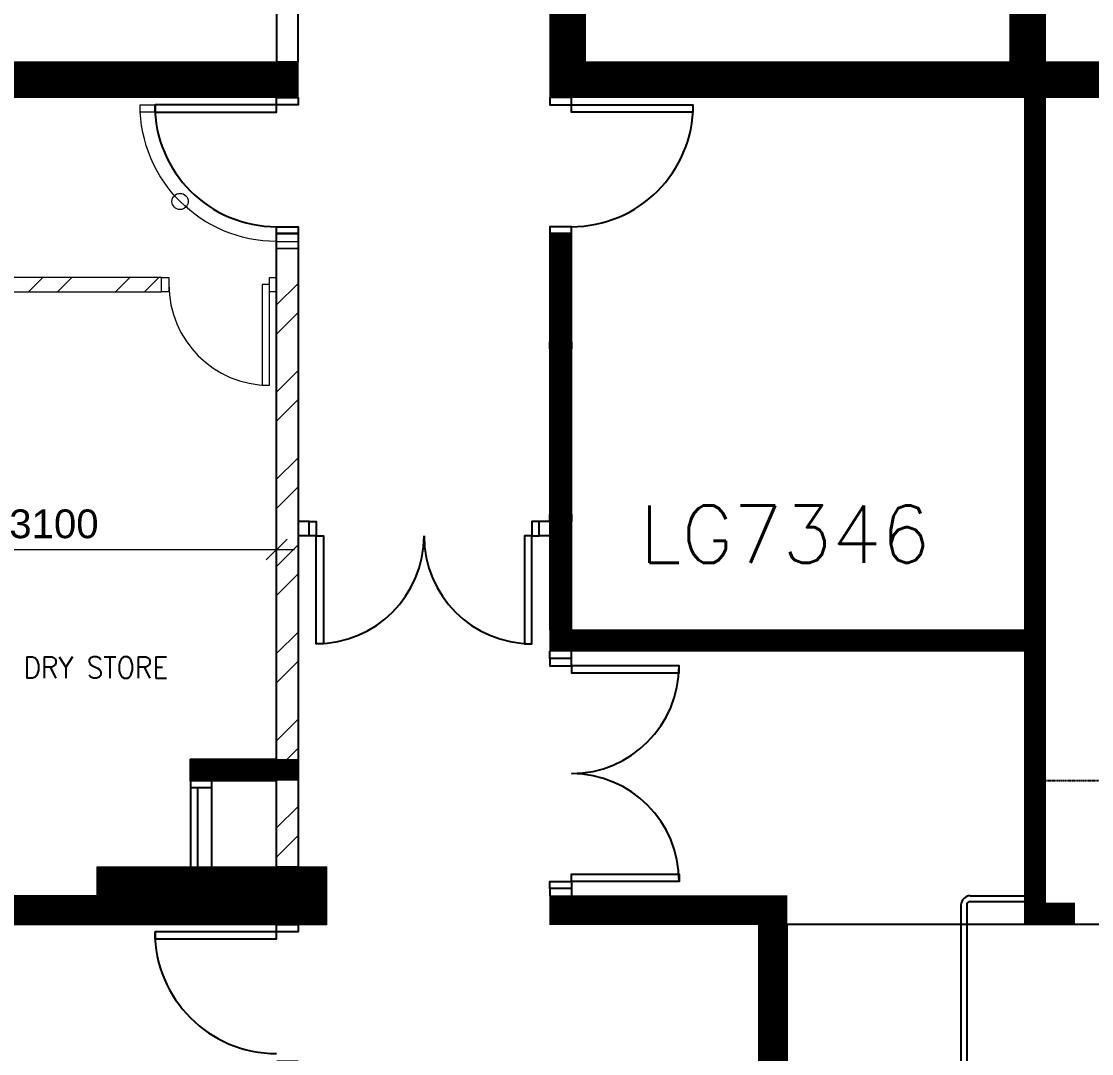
# Model space of a CAD drawing. Header units: millimetres. Extents: x -203861 to 22103, y -44552 to 100121.
# Drawn here: x -58325 to -50881, y 4953 to 12130 of the extents above; entities that cross this region are included whole.
import ezdxf

# ---------------------------------------------------------------- set-up
doc = ezdxf.new("R2010")
doc.units = ezdxf.units.MM
doc.linetypes.add('s2097a$0$LG7$0$HIDDEN', pattern=[0.375, 0.25, -0.125])
for name, color, linetype in [('s2097a$0$EQ', 3, 'Continuous'), ('s2097a$0$ITEM', 2, 'Continuous'), ('s2097a$0$LG7$0$11', 7, 'Continuous'), ('s2097a$0$LG7$0$20', 1, 'Continuous'), ('s2097a$0$LG7$0$22', 7, 'Continuous'), ('s2097a$0$LG7$0$23', 7, 'Continuous'), ('s2097a$0$LG7$0$25', 7, 'Continuous'), ('s2097a$0$LG7$0$30', 7, 'Continuous'), ('s2097a$0$LG7$0$42', 7, 'Continuous'), ('s2097a$0$LG7$0$49', 7, 'Continuous'), ('s2097a$0$LG7$0$6', 7, 'Continuous'), ('s2097a$0$LG7$0$63', 7, 'Continuous'), ('s2097a$0$ROOM-NO', 4, 'Continuous'), ('s2097a$0$solid', 8, 'Continuous')]:
    doc.layers.add(name, color=color, linetype=linetype)
doc.styles.add('s2097a$0$BH', font='arial.ttf')
doc.styles.add('s2097a$0$ROMANS', font='romans.shx', dxfattribs={"width": 0.8})
doc.styles.add('s2097a$0$STANDARD', font='SIMPLEX')

# ---------------------------------------------------------------- blocks, each defined once
blk = doc.blocks.new('s2097a$0$LG7$0$AP')
at = {"layer": 's2097a$0$LG7$0$30', "color": 8, "linetype": 'Continuous'}
blk.add_line((0.05, 0.05), (0.6, 0.05), dxfattribs=at)
for points in [[(0, 0), (0.65, 0), (0.65, 0.15), (0, 0.15)], [(0.05, 0), (0.6, 0), (0.6, 0.15), (0.05, 0.15)]]:
    blk.add_lwpolyline(points, close=True, dxfattribs=at)
blk = doc.blocks.new('s2097a$0$LG7$0$CHAT15')
at = {"layer": 's2097a$0$LG7$0$22', "color": 14, "linetype": 'Continuous'}
for points in [[(0, 0), (0.15, 0.15), (0.3, 0), (0.45, 0.15), (0.6, 0), (0.75, 0.15)], [(0, 0.15), (0.15, 0), (0.3, 0.15), (0.45, 0), (0.6, 0.15), (0.75, 0)]]:
    blk.add_lwpolyline(points, dxfattribs=at)
blk = doc.blocks.new('s2097a')
at = {"color": 8}
for p, q in [((-56324.9, 8652.4), (-56399.9, 8652.4)), ((-54649.9, 8652.4), (-54724.9, 8652.4)), ((-56324.9, 8552.4), (-56399.9, 8552.4)), ((-54649.9, 8552.4), (-54724.9, 8552.4)), ((-54649.9, 7700.1), (-54649.9, 7750.1)), ((-54499.9, 7700.1), (-54499.9, 7750.1)), ((-54649.9, 6100.1), (-54649.9, 6050.1)), ((-54499.9, 6100.1), (-54499.9, 6050.1))]:
    blk.add_line(p, q, dxfattribs=at)
at = {"color": 7, "lineweight": 0}
for p, q in [((-56324.9, 8652.4), (-56399.9, 8652.4)), ((-56324.9, 8552.4), (-56324.9, 8652.4)), ((-56324.9, 8652.4), (-56274.9, 8652.4)), ((-56274.9, 8652.4), (-56274.9, 8552.4)), ((-56324.9, 8552.4), (-56399.9, 8552.4)), ((-56274.9, 8552.4), (-56324.9, 8552.4)), ((-56274.9, 8552.4), (-56224.9, 8552.4)), ((-56274.9, 7802.4), (-56274.9, 8552.4)), ((-56224.9, 8552.4), (-56224.9, 7802.4)), ((-56224.9, 7802.4), (-56274.9, 7802.4))]:
    blk.add_line(p, q, dxfattribs=at)
at = {"color": 7, "linetype": 'ByBlock', "lineweight": 0}
blk.add_line((-56621.9, 8385.6), (-56477.9, 8529.6), dxfattribs=at)
at = {"color": 8}
for points in [[(-56274.9, 8552.4), (-56324.9, 8552.4), (-56324.9, 8652.4), (-56274.9, 8652.4)], [(-54774.9, 8552.4), (-54724.9, 8552.4), (-54724.9, 8652.4), (-54774.9, 8652.4)], [(-56274.9, 8552.4), (-56224.9, 8552.4), (-56224.9, 7802.4), (-56274.9, 7802.4)], [(-54774.9, 8552.4), (-54824.9, 8552.4), (-54824.9, 7802.4), (-54774.9, 7802.4)], [(-54499.9, 7650.1), (-54499.9, 7700.1), (-54649.9, 7700.1), (-54649.9, 7650.1)], [(-54499.9, 7650.1), (-54499.9, 7600.1), (-53749.9, 7600.1), (-53749.9, 7650.1)], [(-54499.9, 6150.1), (-54499.9, 6200.1), (-53749.9, 6200.1), (-53749.9, 6150.1)], [(-54499.9, 6150.1), (-54499.9, 6100.1), (-54649.9, 6100.1), (-54649.9, 6150.1)]]:
    blk.add_lwpolyline(points, close=True, dxfattribs=at)
at = {"color": 7, "lineweight": 0}
blk.add_circle((-57221.7, 10878.3), 56.3, dxfattribs=at)
at = {"color": 8}
for centre, start, end in [((-56274.9, 8552.4), 270, 0), ((-54774.9, 8552.4), 180, 270), ((-54499.9, 7650.1), 270, 0), ((-54499.9, 6150.1), 0, 90)]:
    blk.add_arc(centre, 750, start, end, dxfattribs=at)
at = {"layer": 's2097a$0$EQ', "color": 7, "lineweight": 0}
for p, q in [((-59774.9, 8457.6), (-56424.9, 8457.6)), ((-56549.9, 8442.8), (-56549.9, 8332.6))]:
    blk.add_line(p, q, dxfattribs=at)
at = {"layer": 's2097a$0$LG7$0$11', "color": 7, "linetype": 'Continuous', "lineweight": 0}
blk.add_line((-56399.9, 11600.1), (-62999.9, 11600.1), dxfattribs=at)
at = {"layer": 's2097a$0$LG7$0$11', "color": 8, "linetype": 'Continuous', "const_width": 5}
for points in [[(-50999.9, 5850.1), (-50999.9, 6000.1), (-51199.9, 6000.1), (-51199.9, 11600.1), (-50449.9, 11600.1), (-50449.9, 11850.1), (-51199.9, 11850.1), (-51199.9, 15500.1), (-51449.9, 15500.1), (-51449.9, 11850.1), (-54399.9, 11850.1), (-54399.9, 16300.1), (-54199.9, 16300.1), (-54199.9, 16550.1), (-54649.9, 16550.1), (-54649.9, 11600.1), (-51349.9, 11600.1), (-51349.9, 7900.1), (-54649.9, 7900.1), (-54649.9, 7750.1), (-51349.9, 7750.1), (-51349.9, 5850.1)], [(-62999.9, 11850.1), (-56399.9, 11850.1), (-56399.9, 11600.1), (-62999.9, 11600.1)]]:
    blk.add_lwpolyline(points, close=True, dxfattribs=at)
at = {"layer": 's2097a$0$LG7$0$11', "color": 8, "linetype": 'Continuous'}
blk.add_lwpolyline([(-56549.9, 11850.1), (-56399.9, 11850.1), (-56399.9, 12650.1), (-56549.9, 12650.1)], close=True, dxfattribs=at)
at = {"layer": 's2097a$0$LG7$0$20', "color": 7, "linetype": 'Continuous', "lineweight": 0}
for p, q in [((-57799.9, 6050.1), (-65199.9, 6050.1)), ((-57799.9, 5850.1), (-57799.9, 6050.1)), ((-64399.9, 5850.2), (-57799.9, 5850.1))]:
    blk.add_line(p, q, dxfattribs=at)
at = {"layer": 's2097a$0$LG7$0$20', "color": 8, "linetype": 'Continuous'}
for points in [[(-54499.9, 10654.6), (-54649.9, 10654.6), (-54649.9, 9902.4), (-54499.9, 9902.4)], [(-54649.9, 9902.4), (-54499.9, 9902.4), (-54499.9, 9852.4), (-54649.9, 9852.4)], [(-54649.9, 8702.4), (-54579.9, 8702.4), (-54579.9, 9852.4), (-54649.9, 9852.4)], [(-54569.9, 8702.4), (-54499.9, 8702.4), (-54499.9, 9852.4), (-54569.9, 9852.4)], [(-54649.9, 8702.4), (-54499.9, 8702.4), (-54499.9, 8652.4), (-54649.9, 8652.4)], [(-54499.9, 8652.4), (-54649.9, 8652.4), (-54649.9, 7900.2), (-54499.9, 7900.2)]]:
    blk.add_lwpolyline(points, close=True, dxfattribs=at)
at = {"layer": 's2097a$0$LG7$0$20', "color": 8, "linetype": 'Continuous', "const_width": 5}
blk.add_lwpolyline([(-57799.9, 5850.1), (-57799.9, 6050.1), (-65199.9, 6050.1), (-65199.9, 5850.1), (-64599.9, 5850.2), (-64599.9, 5550.2), (-64399.9, 5550.2), (-64399.9, 5850.2), (-57799.9, 5850.1)], dxfattribs=at)
at = {"layer": 's2097a$0$LG7$0$23', "color": 1}
blk.add_line((-30999.9, 5850.1), (-52999.9, 5850.1), dxfattribs=at)
at = {"layer": 's2097a$0$LG7$0$23', "color": 8}
blk.add_line((-52999.9, 5850.1), (-52999.9, -16199.9), dxfattribs=at)
at = {"layer": 's2097a$0$LG7$0$25', "color": 8, "linetype": 'Continuous'}
for p, q in [((-51724.9, 6050.1), (-51349.9, 6050.1)), ((-51789.9, 5985.1), (-51789.9, 3125.1)), ((-51749.9, 5985.1), (-51749.9, 3125.1)), ((-51724.9, 6010.1), (-51349.9, 6010.1))]:
    blk.add_line(p, q, dxfattribs=at)
for radius in [65, 25]:
    blk.add_arc((-51724.9, 5985.1), radius, 90, 180, dxfattribs=at)
at = {"layer": 's2097a$0$LG7$0$30', "color": 7, "linetype": 'Continuous', "lineweight": 0}
for p, q in [((-57499.9, 11550.1), (-56549.9, 11550.1)), ((-57499.9, 11500.1), (-57499.9, 11550.1)), ((-56549.9, 11600.1), (-56399.9, 11600.1)), ((-56549.9, 11550.1), (-56549.9, 11600.1)), ((-56549.9, 11550.1), (-56549.9, 11500.1)), ((-56399.9, 11550.1), (-56549.9, 11550.1)), ((-56399.9, 11600.1), (-56399.9, 11550.1)), ((-56549.9, 11500.1), (-57499.9, 11500.1)), ((-56549.9, 10600.1), (-56399.9, 10600.1)), ((-56549.9, 10550.1), (-56549.9, 10600.1)), ((-56399.9, 10600.1), (-56399.9, 10550.1)), ((-56399.9, 10550.1), (-56549.9, 10550.1)), ((-56999.9, 6850.1), (-57149.9, 6850.1)), ((-57149.9, 6850.1), (-57149.9, 6200.1)), ((-56999.9, 6200.1), (-56999.9, 6850.1)), ((-56999.9, 6800.1), (-57149.9, 6800.1)), ((-57149.9, 6800.1), (-57149.9, 6250.1)), ((-57099.9, 6800.1), (-57099.9, 6250.1)), ((-56999.9, 6250.1), (-56999.9, 6800.1)), ((-57149.9, 6250.1), (-56999.9, 6250.1)), ((-57149.9, 6200.1), (-56999.9, 6200.1)), ((-56549.9, 5850.1), (-56399.9, 5850.1)), ((-56549.9, 5800.1), (-56549.9, 5850.1)), ((-56399.9, 5850.1), (-56399.9, 5800.1)), ((-56549.9, 5800.1), (-57395.9, 5800.1)), ((-56399.9, 5800.1), (-56549.9, 5800.1))]:
    blk.add_line(p, q, dxfattribs=at)
at = {"layer": 's2097a$0$LG7$0$30', "color": 8, "linetype": 'Continuous'}
for points in [[(-56549.9, 11550.1), (-57395.9, 11550.1), (-57395.9, 11500.1), (-56549.9, 11500.1)], [(-56549.9, 11600.1), (-56399.9, 11600.1), (-56399.9, 11550.1), (-56549.9, 11550.1)], [(-54499.9, 11600.1), (-54649.9, 11600.1), (-54649.9, 11550.1), (-54499.9, 11550.1)], [(-54499.9, 11550.1), (-53653.9, 11550.1), (-53653.9, 11500.1), (-54499.9, 11500.1)], [(-56549.9, 10702.6), (-56399.9, 10702.6), (-56399.9, 10654.6), (-56549.9, 10654.6)], [(-54499.9, 10702.6), (-54649.9, 10702.6), (-54649.9, 10654.6), (-54499.9, 10654.6)], [(-56549.9, 5850.1), (-56399.9, 5850.1), (-56399.9, 5800.1), (-56549.9, 5800.1)], [(-56549.9, 5800.1), (-57395.9, 5800.1), (-57395.9, 5750.1), (-56549.9, 5750.1)]]:
    blk.add_lwpolyline(points, close=True, dxfattribs=at)
for centre, start, end in [((-56549.9, 11550.1), 180, 270), ((-54499.9, 11550.1), 270, 0), ((-56549.9, 5800.1), 180, 270)]:
    blk.add_arc(centre, 847.5, start, end, dxfattribs=at)
at = {"layer": 's2097a$0$LG7$0$30', "color": 7, "linetype": 'Continuous', "lineweight": 0, "extrusion": (0, 0, -1)}
blk.add_ellipse((-56549.9, 11550.1), major_axis=(173.2, 934.1), ratio=1, start_param=2.958232, end_param=4.529028, dxfattribs=at)
at = {"layer": 's2097a$0$LG7$0$42', "color": 8, "linetype": 's2097a$0$LG7$0$HIDDEN'}
blk.add_line((-47999.9, 6850.1), (-51199.9, 6850.1), dxfattribs=at)
at = {"layer": 's2097a$0$LG7$0$49', "color": 7, "linetype": 'Continuous', "lineweight": 0}
for p, q in [((-57349.9, 10350.1), (-59649.9, 10350.1)), ((-58276.7, 10250.1), (-58176.7, 10350.1)), ((-58074.7, 10250.1), (-57974.7, 10350.1)), ((-57670.6, 10250.1), (-57570.6, 10350.1)), ((-57468.5, 10250.1), (-57368.5, 10350.1)), ((-57349.9, 10250.1), (-57349.9, 10350.1)), ((-57349.9, 10350.1), (-57299.9, 10350.1)), ((-57349.9, 10250.1), (-57349.9, 10350.1)), ((-57299.9, 10350.1), (-57299.9, 10250.1)), ((-56599.9, 10350.1), (-56549.9, 10350.1)), ((-56599.9, 10250.1), (-56599.9, 10350.1)), ((-56549.9, 10350.1), (-56549.9, 10250.1)), ((-56599.9, 10300.1), (-56649.9, 10300.1)), ((-56649.9, 10300.1), (-56649.9, 9600.1)), ((-56599.9, 9600.1), (-56599.9, 10300.1)), ((-56549.9, 10158.4), (-56399.9, 10308.4)), ((-59649.9, 10250.1), (-57349.9, 10250.1)), ((-57299.9, 10250.1), (-57349.9, 10250.1)), ((-56549.9, 10250.1), (-56599.9, 10250.1)), ((-56549.9, 9956.4), (-56399.9, 10106.4)), ((-56549.9, 9552.3), (-56399.9, 9702.3)), ((-56649.9, 9600.1), (-56599.9, 9600.1)), ((-56549.9, 9350.2), (-56399.9, 9500.2)), ((-56549.9, 9275.1), (-56549.9, 8575.2)), ((-56549.9, 8946.1), (-56399.9, 9096.1)), ((-56549.9, 8744.1), (-56399.9, 8894.1)), ((-56549.9, 8339.9), (-56399.9, 8489.9)), ((-56549.9, 8466.8), (-56549.9, 7766.9)), ((-56549.9, 8137.9), (-56399.9, 8287.9)), ((-56549.9, 7733.8), (-56399.9, 7883.8)), ((-56549.9, 7531.7), (-56399.9, 7681.7)), ((-56549.9, 7658.5), (-56549.9, 7108.6)), ((-56549.9, 7127.6), (-56399.9, 7277.6)), ((-56625.3, 6850.1), (-56399.9, 7075.5)), ((-57149.9, 6931.7), (-57081.5, 7000.1)), ((-56827.4, 6850.1), (-56677.4, 7000.1)), ((-56549.9, 6521.4), (-56399.9, 6671.4)), ((-56549.9, 6319.4), (-56399.9, 6469.4))]:
    blk.add_line(p, q, dxfattribs=at)
blk.add_arc((-56599.9, 10300.1), 700, 180, 270, dxfattribs=at)
at = {"layer": 's2097a$0$LG7$0$6', "color": 7, "linetype": 'Continuous', "lineweight": 0}
for p, q in [((-56199.9, 6250.1), (-57799.9, 6250.1)), ((-57799.9, 6250.1), (-57799.9, 5850.1)), ((-56199.9, 5850.1), (-56199.9, 6250.1)), ((-57799.9, 5850.1), (-56199.9, 5850.1))]:
    blk.add_line(p, q, dxfattribs=at)
at = {"layer": 's2097a$0$LG7$0$6', "color": 8, "linetype": 'Continuous', "const_width": 5}
blk.add_lwpolyline([(-57799.9, 5850.1), (-56199.9, 5850.1), (-56199.9, 6250.1), (-57799.9, 6250.1)], close=True, dxfattribs=at)
at = {"layer": 's2097a$0$LG7$0$63', "color": 7, "linetype": 'Continuous', "lineweight": 0}
for p, q in [((-56549.9, 7000.1), (-56549.9, 10550.1)), ((-56549.9, 10550.1), (-56399.9, 10550.1)), ((-56399.9, 10550.1), (-56399.9, 6250.1)), ((-57149.9, 6850.1), (-57149.9, 7000.1)), ((-57149.9, 7000.1), (-56549.9, 7000.1)), ((-56549.9, 6850.1), (-57149.9, 6850.1)), ((-56549.9, 6250.1), (-56549.9, 6850.1)), ((-56399.9, 6250.1), (-56549.9, 6250.1))]:
    blk.add_line(p, q, dxfattribs=at)
at = {"layer": 's2097a$0$LG7$0$63', "color": 8, "linetype": 'Continuous'}
blk.add_lwpolyline([(-56399.9, 6250.1), (-56549.9, 6250.1), (-56549.9, 6850.1), (-57149.9, 6850.1), (-57149.9, 7000.1), (-56549.9, 7000.1), (-56549.9, 10654.6), (-56399.9, 10654.6)], close=True, dxfattribs=at)
at = {"layer": 's2097a$0$LG7$0$63', "color": 8, "linetype": 'Continuous', "const_width": 5}
blk.add_lwpolyline([(-54649.9, 6050.1), (-52999.9, 6050.1), (-52999.9, 1313.1), (-53199.9, 1313.1), (-53199.9, 5850.1), (-54649.9, 5850.1)], close=True, dxfattribs=at)
at = {"layer": 's2097a$0$solid', "color": 7, "linetype": 'Continuous', "lineweight": 0}
for p, q in [((-57149.9, 6925.1), (-56399.9, 6925.1)), ((-56199.9, 6050.1), (-57799.9, 6050.1)), ((-57799.9, 5950.1), (-65199.9, 5950.1))]:
    blk.add_line(p, q, dxfattribs=at)
at = {"layer": 's2097a$0$solid', "color": 8, "const_width": 250}
for points in [[(-54524.9, 11850.1), (-54524.9, 16300.1)], [(-54649.9, 11725.1), (-50449.9, 11725.1)]]:
    blk.add_lwpolyline(points, dxfattribs=at)
at = {"layer": 's2097a$0$solid', "const_width": 250}
blk.add_lwpolyline([(-51324.9, 15500.1), (-51324.9, 11850.1)], dxfattribs=at)
at = {"layer": 's2097a$0$solid', "color": 8, "linetype": 'Continuous'}
for points, const_width in [([(-56399.9, 11725.1), (-62999.9, 11725.1)], 250), ([(-54574.9, 10654.6), (-54574.9, 7750.1)], 150), ([(-54649.9, 7825.1), (-51199.9, 7825.1)], 150), ([(-57149.9, 6925.1), (-56399.9, 6925.1)], 150), ([(-56199.9, 6050.1), (-57799.9, 6050.1)], 400), ([(-53099.9, 6050.1), (-53099.9, 1313.1)], 200), ([(-57799.9, 5950.1), (-65199.9, 5950.1)], 200), ([(-52999.9, 5950.1), (-54649.9, 5950.1)], 200), ([(-56474.9, 4904.6), (-56474.9, 150.1)], 150)]:
    blk.add_lwpolyline(points, dxfattribs=dict(at, const_width=const_width))
at = {"layer": 's2097a$0$solid', "linetype": 'Continuous', "const_width": 150}
for points in [[(-51274.9, 11725.1), (-51274.9, 5850.1)], [(-50999.9, 5925.1), (-51199.9, 5925.1)]]:
    blk.add_lwpolyline(points, dxfattribs=at)
at = {"color": 8, "xscale": 999.9980000000214, "yscale": 999.9980000000214, "zscale": 1000, "rotation": 270}
for name, p in [('s2097a$0$LG7$0$CHAT15', (-54649.9, 10654.6)), ('s2097a$0$LG7$0$CHAT15', (-54649.9, 8652.4)), ('s2097a$0$LG7$0$AP', (-57149.9, 6850.1))]:
    blk.add_blockref(name, p, dxfattribs=at)
at = {"layer": 's2097a$0$EQ', "color": 7, "lineweight": 0, "style": 's2097a$0$BH'}
blk.add_text('3100', height=200, dxfattribs=at).set_placement((-58409.9, 8536.6))
at = {"layer": 's2097a$0$ITEM', "color": 7, "lineweight": 0, "style": 's2097a$0$ROMANS', "width": 0.9}
blk.add_text('DRY STORE', height=150, dxfattribs=at).set_placement((-58311.1, 7562.3))
at = {"layer": 's2097a$0$ROOM-NO', "style": 's2097a$0$STANDARD'}
blk.add_text('LG7346', height=400, dxfattribs=at).set_placement((-54025.7, 8365.1))

msp = doc.modelspace()

# ---------------------------------------------------------------- block references
msp.add_blockref('s2097a', (0, 0))

doc.saveas('drawing.dxf')
